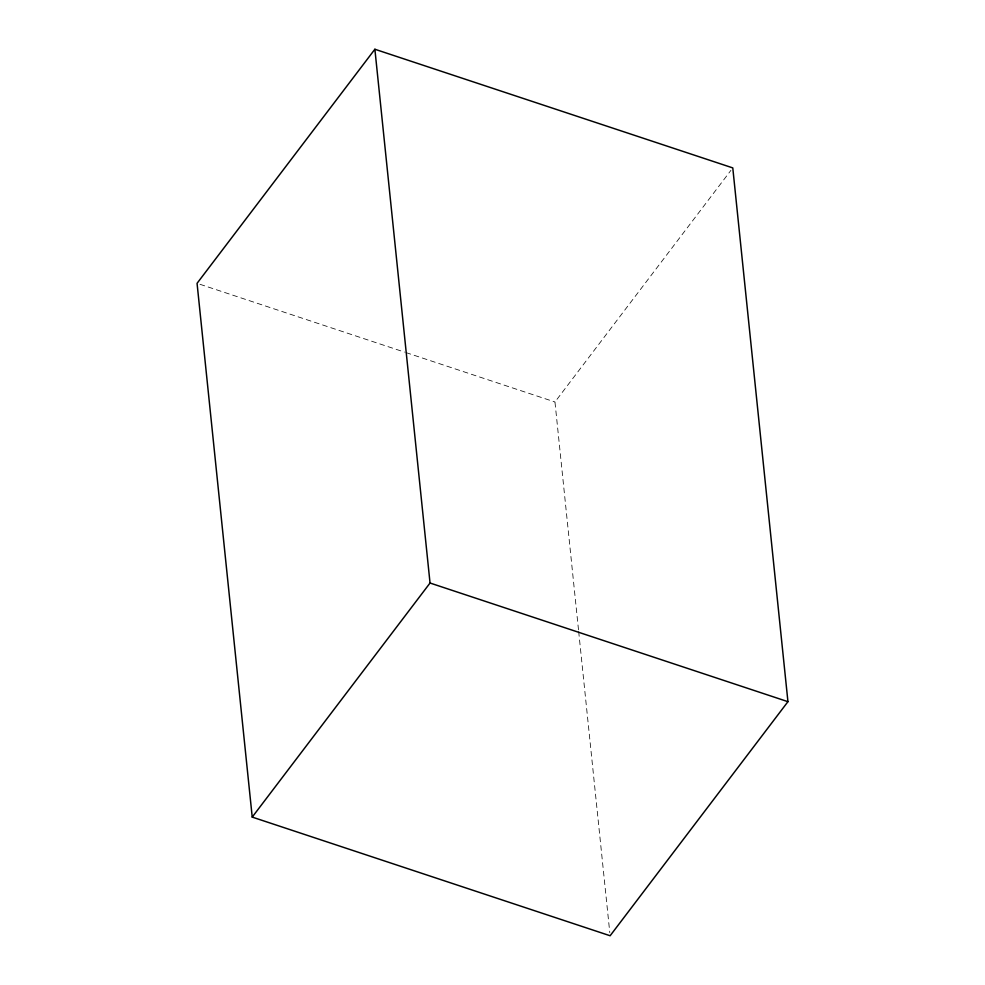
<?xml version="1.0" encoding="UTF-8"?>
<svg xmlns="http://www.w3.org/2000/svg" width="985" height="985" viewBox="0 0 985 985"><rect width="100%" height="100%" fill="white"/><g stroke="black" fill="none" stroke-linecap="round" stroke-linejoin="round"><path stroke-width="0.74" stroke-dasharray="4.92 3.69" d="M578.503 629.858L554.961 401.978L730.919 170.356M199.98 284.296L404.49 352.101M405.955 352.581L554.961 401.978M578.663 631.397L609.801 932.696"/><path stroke-width="1.48" d="M374.879 49.25L197.062 283.323L252.222 817.094L610.121 935.75L787.938 701.677L732.778 167.906L374.879 49.25L430.039 583.021L252.222 817.094M430.039 583.021L787.938 701.677"/></g></svg>
